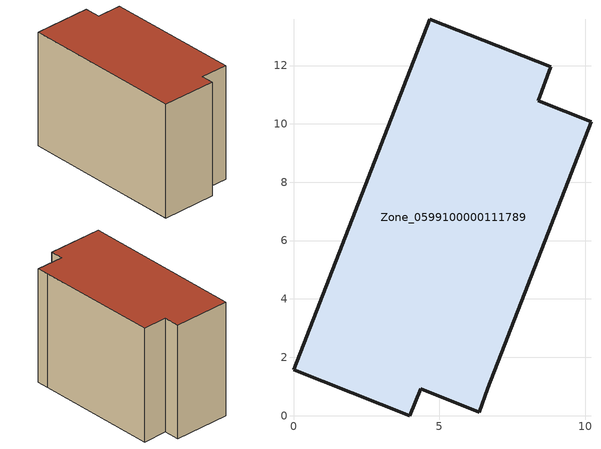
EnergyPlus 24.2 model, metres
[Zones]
Zone_0599100000111789
 floor ground (C_G): 8.38,10.79 10.2,10.08 6.66,0.94 6.36,0.11 4.35,0.93 3.99,0 0,1.58 4.68,13.58 8.81,11.95 z0
 wall outside (C_F): 4.68,13.58 0,1.58 3.99,0 4.35,0.93 6.36,0.11 6.66,0.94 10.2,10.08 8.38,10.79 8.81,11.95 4.68,13.58 z0:9.12
 roof outside (C_R): 8.38,10.79 8.81,11.95 4.68,13.58 0,1.58 3.99,0 4.35,0.93 6.36,0.11 6.66,0.94 10.2,10.08 z9.12
[BUILDING]
Pand.0599100000111789: North Axis=0; Terrain=City; Loads Convergence Tolerance Value=0.04; Temperature Convergence Tolerance Value=0.4; Solar Distribution=FullExterior; Maximum Number of Warmup Days=25; Minimum Number of Warmup Days=1
[Site:Location]
Rotterdam.The.Hague.AP_ZH_NLD Design_Conditions: Latitude=51.96; Longitude=4.45; Time Zone=1; Elevation=-4.5
[SITE:GROUNDTEMPERATURE:BUILDINGSURFACE]
18, 18, 18, 18, 18, 18, 18, 18, 18, 18, 18, 18
[MATERIAL] Thermal Absorptance=0.9; Solar Absorptance=0.7; Visible Absorptance=0.7
Name | Roughness | Thickness | Conductivity | Density | Specific Heat
G.TI.1946 | MediumSmooth | 0.15 | 1 | 540 | 1210
F.TI.1946 | Rough | 0.3 | 0.857143 | 1920 | 840
R.TI.1946 | MediumRough | 0.2 | 0.1 | 1500 | 1000
[CONSTRUCTION]
C_G: G.TI.1946
C_F: F.TI.1946
C_R: R.TI.1946
[ZONE]
Zone_0599100000111789: Type=1; Multiplier=1; Ceiling Height=Autocalculate; Volume=Autocalculate; Floor Area=autocalculate; Part of Total Floor Area=Yes
[ZONEINFILTRATION:DESIGNFLOWRATE]
Infil_Zone_0599100000111789: Zone or ZoneList or Space or SpaceList=Zone_0599100000111789; Schedule=AlwaysOn; Design Flow Rate Calculation Method=Flow/Area; Flow Rate per Floor Area=0.003; Constant Term Coefficient=1; Temperature Term Coefficient=0; Velocity Term Coefficient=0; Velocity Squared Term Coefficient=0
[HVACTEMPLATE:ZONE:IDEALLOADSAIRSYSTEM]
Zone_0599100000111789: Maximum Heating Supply Air Temperature=50; Minimum Cooling Supply Air Temperature=13; Maximum Heating Supply Air Humidity Ratio=0.0156; Minimum Cooling Supply Air Humidity Ratio=0.0077; Heating Limit=NoLimit; Cooling Limit=NoLimit; Dehumidification Control Type=ConstantSensibleHeatRatio; Cooling Sensible Heat Ratio=0.7; Dehumidification Setpoint=60; Humidification Control Type=None; Humidification Setpoint=30; Outdoor Air Method=None; Outdoor Air Flow Rate per Person=0.00944; Outdoor Air Flow Rate per Zone Floor Area=0; Outdoor Air Flow Rate per Zone=0; Demand Controlled Ventilation Type=None; Outdoor Air Economizer Type=NoEconomizer; Heat Recovery Type=None; Sensible Heat Recovery Effectiveness=0.7; Latent Heat Recovery Effectiveness=0.65
[ZONECONTROL:THERMOSTAT]
ThermostatControl_Zone_0599100000111789: Zone or ZoneList=Zone_0599100000111789; Control Type Schedule=DualSetpointControlType; Control 1=Thermostat_Zone_0599100000111789; Temperature Difference Between Cutout And Setpoint=0
[THERMOSTATSETPOINT:DUALSETPOINT]
Thermostat_Zone_0599100000111789: Heating Setpoint Temperature Schedule=HeatingSetpoint_Zone_0599100000111789; Cooling Setpoint Temperature Schedule=CoolingSetpoint_Zone_0599100000111789
[SCHEDULE:COMPACT]
HeatingSetpoint_Zone_0599100000111789: Through: 12/31, For: AllDays, Until: 24:00, 21
CoolingSetpoint_Zone_0599100000111789: Through: 12/31, For: AllDays, Until: 24:00, 24
DualSetpointControlType: Through: 12/31, For: AllDays, Until: 24:00, 4
AlwaysOn: Through: 12/31, For: AllDays, Until: 24:00, 1
